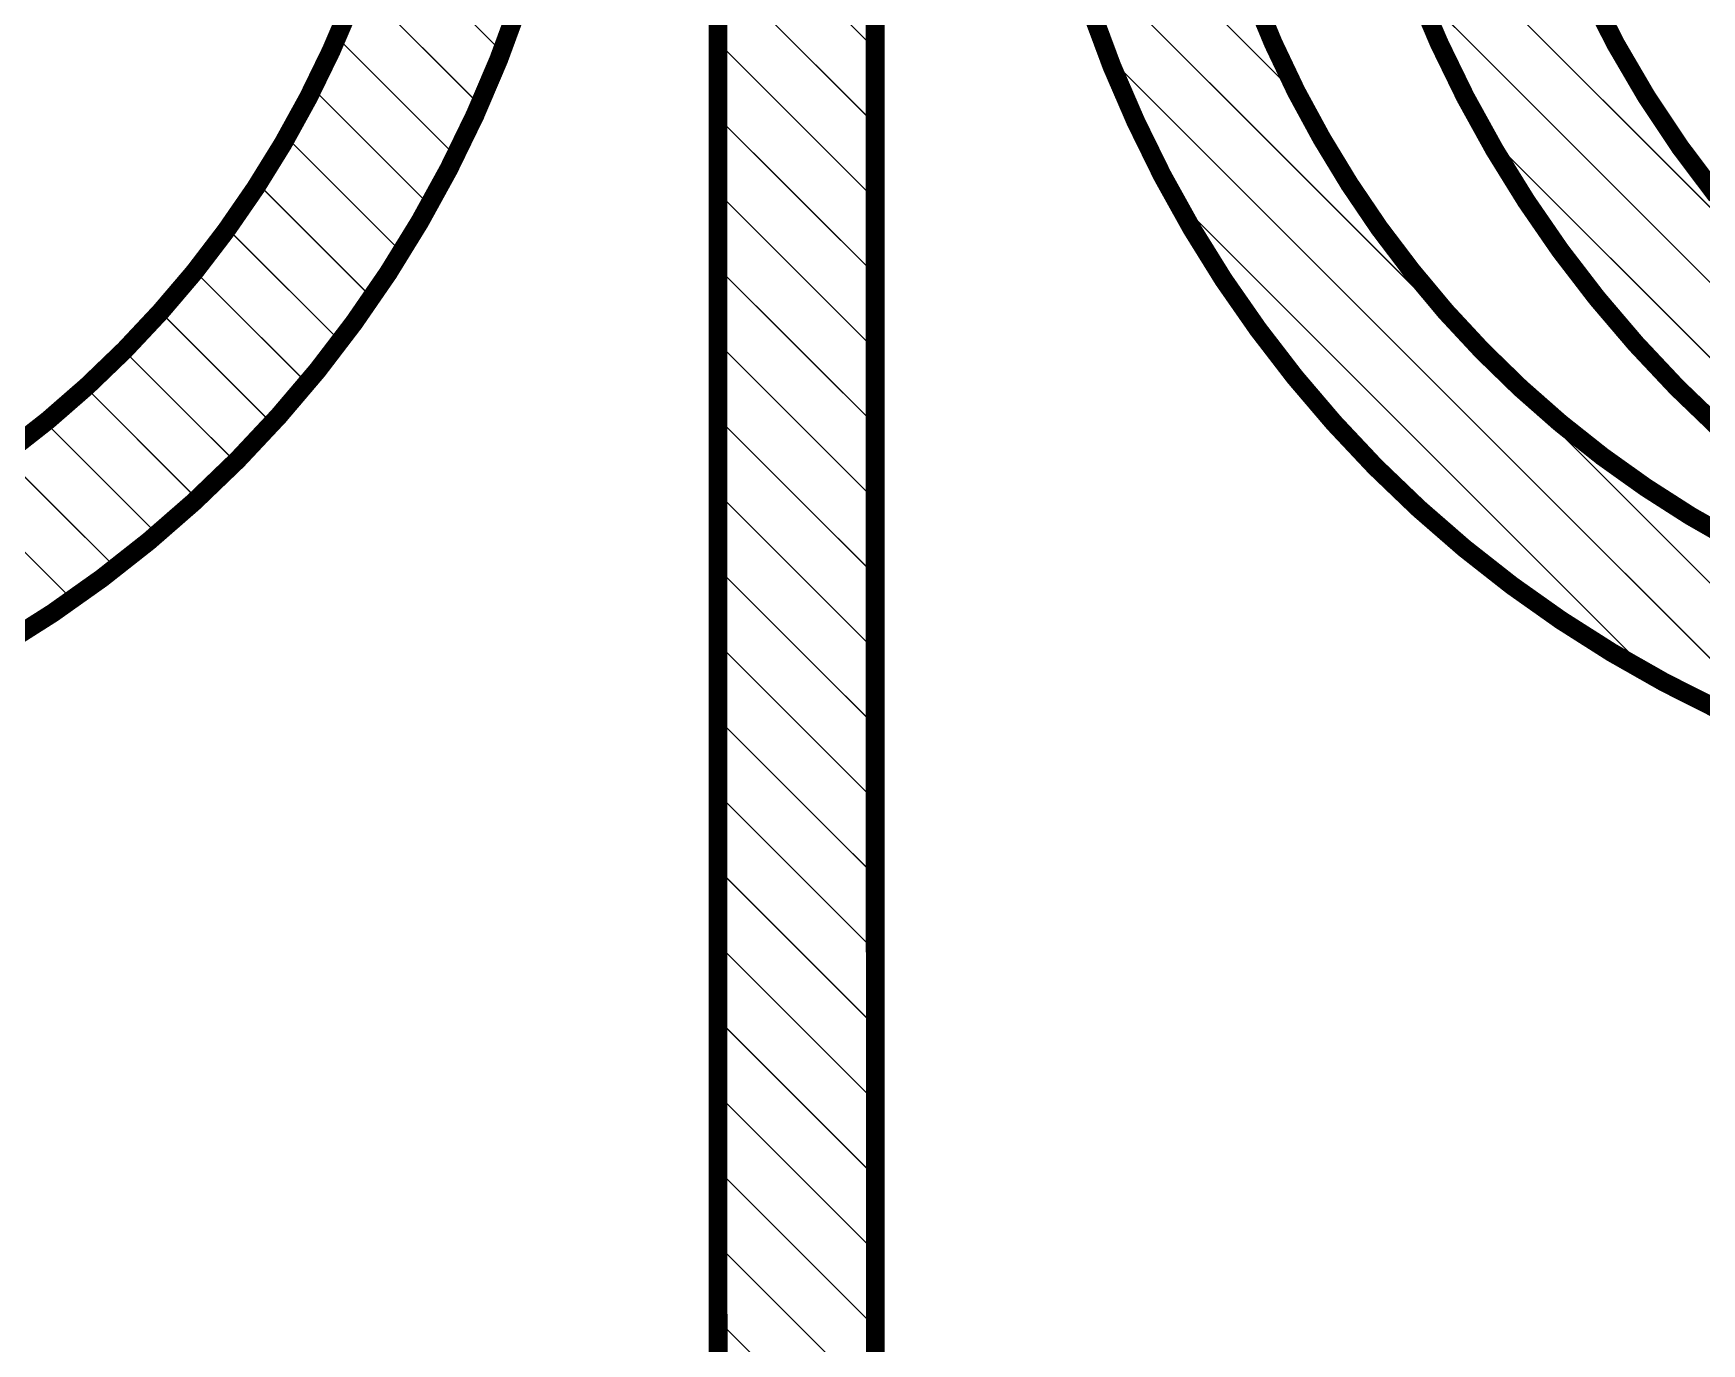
# Model space of a CAD drawing. Header units: inches. Extents: x -4.2 to 12.6, y -6.1 to 3.
# Drawn here: x 8.815 to 10.146, y -1.347 to -0.302 of the extents above; entities that cross this region are included whole.
import ezdxf

# ---------------------------------------------------------------- set-up
doc = ezdxf.new("R2010")
doc.units = ezdxf.units.IN
doc.header["$MEASUREMENT"] = 0
doc.layers.add('Dimension', color=6, linetype='Continuous')

msp = doc.modelspace()

# ---------------------------------------------------------------- linework, layer by layer
at = {"layer": 'Dimension'}
for points, const_width in [([(9.3612, 0.1361), (9.3614, -2.1588)], 0.015), ([(9.4866, 0.1263), (9.4868, -2.1588)], 0.015), ([(9.6234, -0.1508), (9.8262, -0.3537)], 0.001), ([(9.8868, -0.1743), (10.5436, -0.8311)], 0.001), ([(9.3612, -0.1887), (9.4866, -0.3141)], 0.001), ([(9.0897, -0.2172), (9.1888, -0.3163)], 0.001), ([(9.642, -0.2295), (10.333, -0.9205)], 0.001), ([(9.3612, -0.2487), (9.4866, -0.3741)], 0.001), ([(9.0743, -0.2618), (9.1712, -0.3587)], 0.001), ([(9.788, -0.2701), (9.8043, -0.3094)], 0.015), ([(9.9179, -0.2654), (9.9367, -0.3095)], 0.015), ([(9.9175, -0.265), (10.4529, -0.8004)], 0.001), ([(10.0555, -0.2667), (10.0775, -0.31)], 0.015), ([(9.0526, -0.3154), (9.069, -0.2771)], 0.015), ([(9.1862, -0.3226), (9.2028, -0.2775)], 0.015), ([(9.6587, -0.2826), (9.6755, -0.3277)], 0.015), ([(9.057, -0.3045), (9.1519, -0.3994)], 0.001), ([(9.8043, -0.3094), (9.8226, -0.3479)], 0.015), ([(9.9367, -0.3095), (9.9577, -0.3526)], 0.015), ([(10.0775, -0.31), (10.102, -0.3519)], 0.015), ([(9.0344, -0.3528), (9.0526, -0.3154)], 0.015), ([(9.1674, -0.3667), (9.1862, -0.3226)], 0.015), ([(9.3612, -0.3087), (9.4866, -0.4341)], 0.001), ([(9.6723, -0.3198), (10.2207, -0.8682)], 0.001), ([(9.6755, -0.3277), (9.6946, -0.3719)], 0.015), ([(9.0143, -0.3893), (9.0344, -0.3528)], 0.015), ([(9.0377, -0.3452), (9.1311, -0.4386)], 0.001), ([(9.8226, -0.3479), (9.8429, -0.3853)], 0.015), ([(9.9577, -0.3526), (9.9809, -0.3946)], 0.015), ([(10.102, -0.3519), (10.1289, -0.3923)], 0.015), ([(9.1464, -0.4099), (9.1674, -0.3667)], 0.015), ([(9.3612, -0.3687), (9.4867, -0.4941)], 0.001), ([(9.6946, -0.3719), (9.7158, -0.4151)], 0.015), ([(8.9924, -0.4247), (9.0143, -0.3893)], 0.015), ([(9.0167, -0.3842), (9.1088, -0.4763)], 0.001), ([(9.8429, -0.3853), (9.865, -0.4217)], 0.015), ([(9.9723, -0.3798), (10.3384, -0.7459)], 0.001), ([(10.1289, -0.3923), (10.1581, -0.4311)], 0.015), ([(9.9809, -0.3946), (10.0061, -0.4353)], 0.015), ([(9.1233, -0.4519), (9.1464, -0.4099)], 0.015), ([(9.7158, -0.4151), (9.7392, -0.4572)], 0.015), ([(8.9688, -0.4589), (8.9924, -0.4247)], 0.015), ([(8.994, -0.4214), (9.0851, -0.5125)], 0.001), ([(9.865, -0.4217), (9.8889, -0.457)], 0.015), ([(9.3612, -0.4287), (9.4867, -0.5541)], 0.001), ([(9.7252, -0.4326), (10.1082, -0.8157)], 0.001), ([(10.0061, -0.4353), (10.0333, -0.4748)], 0.015), ([(8.9435, -0.492), (8.9688, -0.4589)], 0.015), ([(9.0981, -0.4928), (9.1233, -0.4519)], 0.015), ([(9.7392, -0.4572), (9.7646, -0.4981)], 0.015), ([(9.8889, -0.457), (9.9146, -0.4909)], 0.015), ([(8.9696, -0.4571), (9.0599, -0.5474)], 0.001), ([(10.0333, -0.4748), (10.0625, -0.5128)], 0.015), ([(8.9165, -0.5237), (8.9435, -0.492)], 0.015), ([(8.9436, -0.4911), (9.0335, -0.5809)], 0.001), ([(9.0709, -0.5323), (9.0981, -0.4928)], 0.015), ([(9.3612, -0.4887), (9.4867, -0.6141)], 0.001), ([(9.7646, -0.4981), (9.7921, -0.5376)], 0.015), ([(9.9146, -0.4909), (9.9419, -0.5236)], 0.015), ([(10.0625, -0.5128), (10.0936, -0.5493)], 0.015), ([(8.888, -0.5541), (8.9165, -0.5237)], 0.015), ([(9.9419, -0.5236), (9.9709, -0.5548)], 0.015), ([(8.916, -0.5235), (9.0057, -0.6132)], 0.001), ([(9.0418, -0.5704), (9.0709, -0.5323)], 0.015), ([(9.7921, -0.5376), (9.8215, -0.5758)], 0.015), ([(10.0936, -0.5493), (10.1264, -0.5842)], 0.015), ([(8.8581, -0.5829), (8.888, -0.5541)], 0.015), ([(8.8869, -0.5544), (8.9766, -0.644)], 0.001), ([(9.3612, -0.5487), (9.4867, -0.6741)], 0.001), ([(9.9709, -0.5548), (10.0014, -0.5845)], 0.015), ([(9.0107, -0.607), (9.0418, -0.5704)], 0.015), ([(9.8215, -0.5758), (9.8527, -0.6124)], 0.015), ([(8.8267, -0.6103), (8.8581, -0.5829)], 0.015), ([(8.8563, -0.5837), (8.946, -0.6735)], 0.001), ([(10.0014, -0.5845), (10.0333, -0.6126)], 0.015), ([(10.1264, -0.5842), (10.161, -0.6175)], 0.015), ([(8.794, -0.636), (8.8267, -0.6103)], 0.015), ([(8.8241, -0.6115), (8.9141, -0.7016)], 0.001), ([(8.9779, -0.642), (9.0107, -0.607)], 0.015), ([(9.3612, -0.6087), (9.4867, -0.7342)], 0.001), ([(9.8527, -0.6124), (9.8857, -0.6475)], 0.015), ([(10.0333, -0.6126), (10.0667, -0.6391)], 0.015), ([(8.7903, -0.6378), (8.8809, -0.7283)], 0.001), ([(8.9433, -0.6753), (8.9779, -0.642)], 0.015), ([(10.0667, -0.6391), (10.1013, -0.6638)], 0.015), ([(9.8857, -0.6475), (9.9204, -0.6808)], 0.015), ([(8.755, -0.6625), (8.8463, -0.7537)], 0.001), ([(10.1013, -0.6638), (10.1372, -0.6868)], 0.015), ([(8.9072, -0.7068), (8.9433, -0.6753)], 0.015), ([(9.3612, -0.6687), (9.4867, -0.7942)], 0.001), ([(9.9204, -0.6808), (9.9567, -0.7124)], 0.015), ([(10.1372, -0.6868), (10.1742, -0.7079)], 0.015), ([(8.8695, -0.7365), (8.9072, -0.7068)], 0.015), ([(9.9567, -0.7124), (9.9946, -0.7422)], 0.015), ([(8.8303, -0.7643), (8.8695, -0.7365)], 0.015), ([(9.3612, -0.7287), (9.4867, -0.8542)], 0.001), ([(9.9946, -0.7422), (10.0339, -0.77)], 0.015), ([(8.7898, -0.79), (8.8303, -0.7643)], 0.015), ([(10.0339, -0.77), (10.0745, -0.7958)], 0.015), ([(9.3612, -0.7887), (9.4867, -0.9142)], 0.001), ([(10.0745, -0.7958), (10.1164, -0.8196)], 0.015), ([(10.1164, -0.8196), (10.1594, -0.8413)], 0.015), ([(9.3612, -0.8487), (9.4867, -0.9742)], 0.001), ([(9.3613, -0.9087), (9.4867, -1.0342)], 0.001), ([(9.3613, -0.9687), (9.4867, -1.0942)], 0.001), ([(9.3613, -1.0287), (9.4867, -1.1542)], 0.001), ([(9.3613, -1.0887), (9.4867, -1.2142)], 0.001), ([(9.3613, -1.1487), (9.4867, -1.2742)], 0.001), ([(9.3613, -1.2088), (9.4867, -1.3342)], 0.001), ([(9.3613, -1.2688), (9.4867, -1.3942)], 0.001), ([(9.3613, -1.3288), (9.4867, -1.4542)], 0.001)]:
    msp.add_lwpolyline(points, dxfattribs=dict(at, const_width=const_width))
for points, const_width in [([(9.0567, -0.3045, 1), (9.0572, -0.3045, 1)], 0.0005), ([(9.8006, -0.3094, 1), (9.8081, -0.3094, 1)], 0.0075), ([(9.8006, -0.3094, 1), (9.8081, -0.3094, 1)], 0.0075), ([(9.933, -0.3095, 1), (9.9405, -0.3095, 1)], 0.0075), ([(9.933, -0.3095, 1), (9.9405, -0.3095, 1)], 0.0075), ([(10.0737, -0.31, 1), (10.0812, -0.31, 1)], 0.0075), ([(10.0737, -0.31, 1), (10.0812, -0.31, 1)], 0.0075), ([(9.0489, -0.3154, 1), (9.0564, -0.3154, 1)], 0.0075), ([(9.0489, -0.3154, 1), (9.0564, -0.3154, 1)], 0.0075), ([(9.1825, -0.3226, 1), (9.19, -0.3226, 1)], 0.0075), ([(9.1825, -0.3226, 1), (9.19, -0.3226, 1)], 0.0075), ([(9.1886, -0.3163, 1), (9.1891, -0.3163, 1)], 0.0005), ([(9.361, -0.3087, 1), (9.3615, -0.3087, 1)], 0.0005), ([(9.4864, -0.3141, 1), (9.4869, -0.3141, 1)], 0.0005), ([(9.672, -0.3198, 1), (9.6725, -0.3198, 1)], 0.0005), ([(9.6718, -0.3277, 1), (9.6793, -0.3277, 1)], 0.0075), ([(9.6718, -0.3277, 1), (9.6793, -0.3277, 1)], 0.0075), ([(9.0307, -0.3528, 1), (9.0382, -0.3528, 1)], 0.0075), ([(9.0307, -0.3528, 1), (9.0382, -0.3528, 1)], 0.0075), ([(9.0375, -0.3452, 1), (9.038, -0.3452, 1)], 0.0005), ([(9.8189, -0.3479, 1), (9.8264, -0.3479, 1)], 0.0075), ([(9.8189, -0.3479, 1), (9.8264, -0.3479, 1)], 0.0075), ([(9.954, -0.3526, 1), (9.9615, -0.3526, 1)], 0.0075), ([(9.954, -0.3526, 1), (9.9615, -0.3526, 1)], 0.0075), ([(10.0982, -0.3519, 1), (10.1057, -0.3519, 1)], 0.0075), ([(10.0982, -0.3519, 1), (10.1057, -0.3519, 1)], 0.0075), ([(9.1637, -0.3667, 1), (9.1712, -0.3667, 1)], 0.0075), ([(9.1637, -0.3667, 1), (9.1712, -0.3667, 1)], 0.0075), ([(9.1709, -0.3587, 1), (9.1714, -0.3587, 1)], 0.0005), ([(9.8259, -0.3537, 1), (9.8264, -0.3537, 1)], 0.0005), ([(9.361, -0.3687, 1), (9.3615, -0.3687, 1)], 0.0005), ([(9.6909, -0.3719, 1), (9.6984, -0.3719, 1)], 0.0075), ([(9.6909, -0.3719, 1), (9.6984, -0.3719, 1)], 0.0075), ([(9.0106, -0.3893, 1), (9.0181, -0.3893, 1)], 0.0075), ([(9.0106, -0.3893, 1), (9.0181, -0.3893, 1)], 0.0075), ([(9.0165, -0.3842, 1), (9.017, -0.3842, 1)], 0.0005), ([(9.4864, -0.3741, 1), (9.4869, -0.3741, 1)], 0.0005), ([(9.8391, -0.3853, 1), (9.8466, -0.3853, 1)], 0.0075), ([(9.8391, -0.3853, 1), (9.8466, -0.3853, 1)], 0.0075), ([(9.972, -0.3798, 1), (9.9725, -0.3798, 1)], 0.0005), ([(10.1251, -0.3923, 1), (10.1326, -0.3923, 1)], 0.0075), ([(10.1251, -0.3923, 1), (10.1326, -0.3923, 1)], 0.0075), ([(9.1517, -0.3994, 1), (9.1522, -0.3994, 1)], 0.0005), ([(9.9771, -0.3946, 1), (9.9846, -0.3946, 1)], 0.0075), ([(9.9771, -0.3946, 1), (9.9846, -0.3946, 1)], 0.0075), ([(9.1427, -0.4099, 1), (9.1502, -0.4099, 1)], 0.0075), ([(9.1427, -0.4099, 1), (9.1502, -0.4099, 1)], 0.0075), ([(9.7121, -0.4151, 1), (9.7196, -0.4151, 1)], 0.0075), ([(9.7121, -0.4151, 1), (9.7196, -0.4151, 1)], 0.0075), ([(8.9887, -0.4247, 1), (8.9962, -0.4247, 1)], 0.0075), ([(8.9887, -0.4247, 1), (8.9962, -0.4247, 1)], 0.0075), ([(8.9937, -0.4214, 1), (8.9942, -0.4214, 1)], 0.0005), ([(9.8612, -0.4217, 1), (9.8687, -0.4217, 1)], 0.0075), ([(9.8612, -0.4217, 1), (9.8687, -0.4217, 1)], 0.0075), ([(9.1308, -0.4386, 1), (9.1313, -0.4386, 1)], 0.0005), ([(9.361, -0.4287, 1), (9.3615, -0.4287, 1)], 0.0005), ([(9.4864, -0.4341, 1), (9.4869, -0.4341, 1)], 0.0005), ([(9.7249, -0.4326, 1), (9.7254, -0.4326, 1)], 0.0005), ([(10.0023, -0.4353, 1), (10.0098, -0.4353, 1)], 0.0075), ([(10.0023, -0.4353, 1), (10.0098, -0.4353, 1)], 0.0075), ([(8.965, -0.4589, 1), (8.9725, -0.4589, 1)], 0.0075), ([(8.965, -0.4589, 1), (8.9725, -0.4589, 1)], 0.0075), ([(9.1196, -0.4519, 1), (9.1271, -0.4519, 1)], 0.0075), ([(9.1196, -0.4519, 1), (9.1271, -0.4519, 1)], 0.0075), ([(9.7355, -0.4572, 1), (9.743, -0.4572, 1)], 0.0075), ([(9.7355, -0.4572, 1), (9.743, -0.4572, 1)], 0.0075), ([(9.8851, -0.457, 1), (9.8926, -0.457, 1)], 0.0075), ([(9.8851, -0.457, 1), (9.8926, -0.457, 1)], 0.0075), ([(8.9693, -0.4571, 1), (8.9698, -0.4571, 1)], 0.0005), ([(9.1085, -0.4763, 1), (9.109, -0.4763, 1)], 0.0005), ([(10.0296, -0.4748, 1), (10.0371, -0.4748, 1)], 0.0075), ([(10.0296, -0.4748, 1), (10.0371, -0.4748, 1)], 0.0075), ([(8.9397, -0.492, 1), (8.9472, -0.492, 1)], 0.0075), ([(8.9397, -0.492, 1), (8.9472, -0.492, 1)], 0.0075), ([(8.9433, -0.4911, 1), (8.9438, -0.4911, 1)], 0.0005), ([(9.0944, -0.4928, 1), (9.1019, -0.4928, 1)], 0.0075), ([(9.0944, -0.4928, 1), (9.1019, -0.4928, 1)], 0.0075), ([(9.361, -0.4887, 1), (9.3615, -0.4887, 1)], 0.0005), ([(9.7609, -0.4981, 1), (9.7684, -0.4981, 1)], 0.0075), ([(9.7609, -0.4981, 1), (9.7684, -0.4981, 1)], 0.0075), ([(9.9108, -0.4909, 1), (9.9183, -0.4909, 1)], 0.0075), ([(9.9108, -0.4909, 1), (9.9183, -0.4909, 1)], 0.0075), ([(9.4864, -0.4941, 1), (9.4869, -0.4941, 1)], 0.0005), ([(10.0588, -0.5128, 1), (10.0663, -0.5128, 1)], 0.0075), ([(10.0588, -0.5128, 1), (10.0663, -0.5128, 1)], 0.0075), ([(8.9128, -0.5237, 1), (8.9203, -0.5237, 1)], 0.0075), ([(8.9128, -0.5237, 1), (8.9203, -0.5237, 1)], 0.0075), ([(9.0848, -0.5125, 1), (9.0853, -0.5125, 1)], 0.0005), ([(9.9382, -0.5236, 1), (9.9457, -0.5236, 1)], 0.0075), ([(9.9382, -0.5236, 1), (9.9457, -0.5236, 1)], 0.0075), ([(8.9158, -0.5235, 1), (8.9163, -0.5235, 1)], 0.0005), ([(9.0672, -0.5323, 1), (9.0747, -0.5323, 1)], 0.0075), ([(9.0672, -0.5323, 1), (9.0747, -0.5323, 1)], 0.0075), ([(9.7883, -0.5376, 1), (9.7958, -0.5376, 1)], 0.0075), ([(9.7883, -0.5376, 1), (9.7958, -0.5376, 1)], 0.0075), ([(10.0898, -0.5493, 1), (10.0973, -0.5493, 1)], 0.0075), ([(10.0898, -0.5493, 1), (10.0973, -0.5493, 1)], 0.0075), ([(8.8843, -0.5541, 1), (8.8918, -0.5541, 1)], 0.0075), ([(8.8843, -0.5541, 1), (8.8918, -0.5541, 1)], 0.0075), ([(8.8867, -0.5544, 1), (8.8872, -0.5544, 1)], 0.0005), ([(9.0597, -0.5474, 1), (9.0602, -0.5474, 1)], 0.0005), ([(9.361, -0.5487, 1), (9.3615, -0.5487, 1)], 0.0005), ([(9.4864, -0.5541, 1), (9.4869, -0.5541, 1)], 0.0005), ([(9.9671, -0.5548, 1), (9.9746, -0.5548, 1)], 0.0075), ([(9.9671, -0.5548, 1), (9.9746, -0.5548, 1)], 0.0075), ([(9.038, -0.5704, 1), (9.0455, -0.5704, 1)], 0.0075), ([(9.038, -0.5704, 1), (9.0455, -0.5704, 1)], 0.0075), ([(9.8177, -0.5758, 1), (9.8252, -0.5758, 1)], 0.0075), ([(9.8177, -0.5758, 1), (9.8252, -0.5758, 1)], 0.0075), ([(8.8543, -0.5829, 1), (8.8618, -0.5829, 1)], 0.0075), ([(8.8543, -0.5829, 1), (8.8618, -0.5829, 1)], 0.0075), ([(8.856, -0.5837, 1), (8.8565, -0.5837, 1)], 0.0005), ([(9.0332, -0.5809, 1), (9.0337, -0.5809, 1)], 0.0005), ([(9.9976, -0.5845, 1), (10.0051, -0.5845, 1)], 0.0075), ([(9.9976, -0.5845, 1), (10.0051, -0.5845, 1)], 0.0075), ([(10.1227, -0.5842, 1), (10.1302, -0.5842, 1)], 0.0075), ([(10.1227, -0.5842, 1), (10.1302, -0.5842, 1)], 0.0075), ([(8.8229, -0.6103, 1), (8.8304, -0.6103, 1)], 0.0075), ([(8.8229, -0.6103, 1), (8.8304, -0.6103, 1)], 0.0075), ([(8.8238, -0.6115, 1), (8.8243, -0.6115, 1)], 0.0005), ([(9.007, -0.607, 1), (9.0145, -0.607, 1)], 0.0075), ([(9.007, -0.607, 1), (9.0145, -0.607, 1)], 0.0075), ([(9.361, -0.6087, 1), (9.3615, -0.6087, 1)], 0.0005), ([(9.8489, -0.6124, 1), (9.8564, -0.6124, 1)], 0.0075), ([(9.8489, -0.6124, 1), (9.8564, -0.6124, 1)], 0.0075), ([(10.0296, -0.6126, 1), (10.0371, -0.6126, 1)], 0.0075), ([(10.0296, -0.6126, 1), (10.0371, -0.6126, 1)], 0.0075), ([(9.0054, -0.6132, 1), (9.0059, -0.6132, 1)], 0.0005), ([(9.4864, -0.6141, 1), (9.4869, -0.6141, 1)], 0.0005), ([(8.9741, -0.642, 1), (8.9816, -0.642, 1)], 0.0075), ([(8.9741, -0.642, 1), (8.9816, -0.642, 1)], 0.0075), ([(10.0629, -0.6391, 1), (10.0704, -0.6391, 1)], 0.0075), ([(10.0629, -0.6391, 1), (10.0704, -0.6391, 1)], 0.0075), ([(8.9763, -0.644, 1), (8.9768, -0.644, 1)], 0.0005), ([(9.8819, -0.6475, 1), (9.8894, -0.6475, 1)], 0.0075), ([(9.8819, -0.6475, 1), (9.8894, -0.6475, 1)], 0.0075), ([(10.0976, -0.6638, 1), (10.1051, -0.6638, 1)], 0.0075), ([(10.0976, -0.6638, 1), (10.1051, -0.6638, 1)], 0.0075), ([(8.9396, -0.6753, 1), (8.9471, -0.6753, 1)], 0.0075), ([(8.9396, -0.6753, 1), (8.9471, -0.6753, 1)], 0.0075), ([(8.9458, -0.6735, 1), (8.9463, -0.6735, 1)], 0.0005), ([(9.361, -0.6687, 1), (9.3615, -0.6687, 1)], 0.0005), ([(9.4864, -0.6741, 1), (9.4869, -0.6741, 1)], 0.0005), ([(9.9167, -0.6808, 1), (9.9242, -0.6808, 1)], 0.0075), ([(9.9167, -0.6808, 1), (9.9242, -0.6808, 1)], 0.0075), ([(10.1334, -0.6868, 1), (10.1409, -0.6868, 1)], 0.0075), ([(10.1334, -0.6868, 1), (10.1409, -0.6868, 1)], 0.0075), ([(8.9034, -0.7068, 1), (8.9109, -0.7068, 1)], 0.0075), ([(8.9034, -0.7068, 1), (8.9109, -0.7068, 1)], 0.0075), ([(8.9138, -0.7016, 1), (8.9143, -0.7016, 1)], 0.0005), ([(9.953, -0.7124, 1), (9.9605, -0.7124, 1)], 0.0075), ([(9.953, -0.7124, 1), (9.9605, -0.7124, 1)], 0.0075), ([(8.8657, -0.7365, 1), (8.8732, -0.7365, 1)], 0.0075), ([(8.8657, -0.7365, 1), (8.8732, -0.7365, 1)], 0.0075), ([(8.8806, -0.7283, 1), (8.8811, -0.7283, 1)], 0.0005), ([(9.361, -0.7287, 1), (9.3615, -0.7287, 1)], 0.0005), ([(9.4864, -0.7342, 1), (9.4869, -0.7342, 1)], 0.0005), ([(9.9909, -0.7422, 1), (9.9984, -0.7422, 1)], 0.0075), ([(9.9909, -0.7422, 1), (9.9984, -0.7422, 1)], 0.0075), ([(8.8266, -0.7643, 1), (8.8341, -0.7643, 1)], 0.0075), ([(8.8266, -0.7643, 1), (8.8341, -0.7643, 1)], 0.0075), ([(8.846, -0.7537, 1), (8.8465, -0.7537, 1)], 0.0005), ([(10.0301, -0.77, 1), (10.0376, -0.77, 1)], 0.0075), ([(10.0301, -0.77, 1), (10.0376, -0.77, 1)], 0.0075), ([(9.361, -0.7887, 1), (9.3615, -0.7887, 1)], 0.0005), ([(9.4864, -0.7942, 1), (9.4869, -0.7942, 1)], 0.0005), ([(10.0708, -0.7958, 1), (10.0783, -0.7958, 1)], 0.0075), ([(10.0708, -0.7958, 1), (10.0783, -0.7958, 1)], 0.0075), ([(10.108, -0.8157, 1), (10.1085, -0.8157, 1)], 0.0005), ([(10.1126, -0.8196, 1), (10.1201, -0.8196, 1)], 0.0075), ([(10.1126, -0.8196, 1), (10.1201, -0.8196, 1)], 0.0075), ([(9.361, -0.8487, 1), (9.3615, -0.8487, 1)], 0.0005), ([(9.4864, -0.8542, 1), (9.4869, -0.8542, 1)], 0.0005), ([(9.361, -0.9087, 1), (9.3615, -0.9087, 1)], 0.0005), ([(9.4864, -0.9142, 1), (9.4869, -0.9142, 1)], 0.0005), ([(9.361, -0.9687, 1), (9.3615, -0.9687, 1)], 0.0005), ([(9.4864, -0.9742, 1), (9.4869, -0.9742, 1)], 0.0005), ([(9.361, -1.0287, 1), (9.3615, -1.0287, 1)], 0.0005), ([(9.4865, -1.0342, 1), (9.487, -1.0342, 1)], 0.0005), ([(9.361, -1.0887, 1), (9.3615, -1.0887, 1)], 0.0005), ([(9.4865, -1.0942, 1), (9.487, -1.0942, 1)], 0.0005), ([(9.361, -1.1487, 1), (9.3615, -1.1487, 1)], 0.0005), ([(9.4865, -1.1542, 1), (9.487, -1.1542, 1)], 0.0005), ([(9.361, -1.2088, 1), (9.3615, -1.2088, 1)], 0.0005), ([(9.4865, -1.2142, 1), (9.487, -1.2142, 1)], 0.0005), ([(9.361, -1.2688, 1), (9.3615, -1.2688, 1)], 0.0005), ([(9.4865, -1.2742, 1), (9.487, -1.2742, 1)], 0.0005), ([(9.361, -1.3288, 1), (9.3615, -1.3288, 1)], 0.0005), ([(9.4865, -1.3342, 1), (9.487, -1.3342, 1)], 0.0005)]:
    msp.add_lwpolyline(points, format="xyb", close=True, dxfattribs=dict(at, const_width=const_width))

doc.saveas('drawing.dxf')
